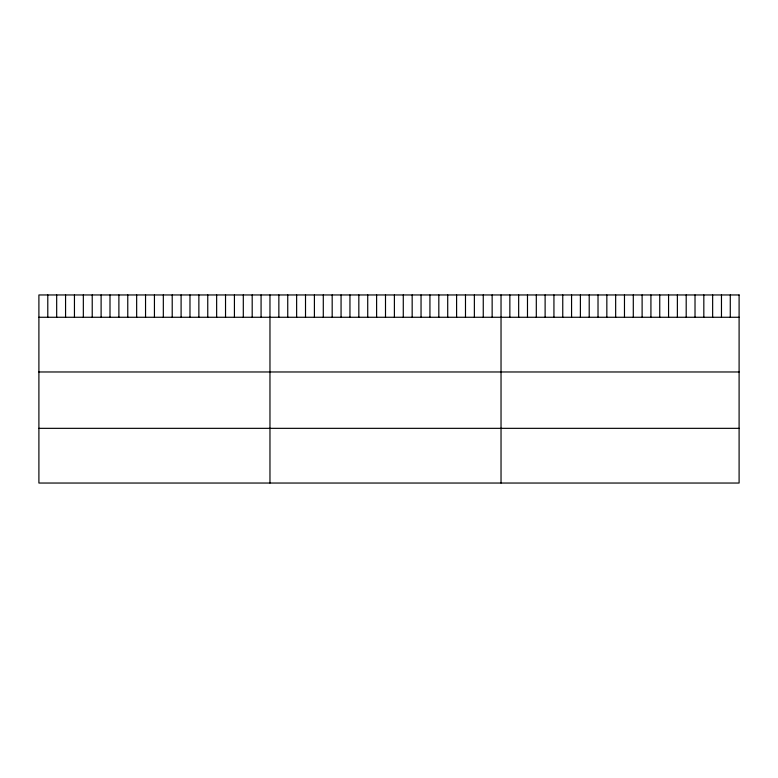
<?xml version="1.0" encoding="UTF-8"?>
<svg xmlns="http://www.w3.org/2000/svg" width="778" height="778" viewBox="0 0 778 778"><rect width="100%" height="100%" fill="white"/><g stroke="black" fill="none" stroke-linecap="round" stroke-linejoin="round"><path stroke-width="1.17" d="M38.9 317.268L739.1 317.268M38.9 371.972L739.1 371.972M38.9 428.338L739.1 428.338M730.279 294.959L730.279 317.268M721.469 294.959L721.469 317.268M712.648 294.959L712.648 317.268M703.827 294.959L703.827 317.268M695.017 294.959L695.017 317.268M686.196 294.959L686.196 317.268M677.375 294.959L677.375 317.268M668.565 294.959L668.565 317.268M659.744 294.959L659.744 317.268M650.923 294.959L650.923 317.268M642.113 294.959L642.113 317.268M633.292 294.959L633.292 317.268M624.471 294.959L624.471 317.268M615.661 294.959L615.661 317.268M606.84 294.959L606.84 317.268M598.019 294.959L598.019 317.268M589.209 294.959L589.209 317.268M580.388 294.959L580.388 317.268M571.567 294.959L571.567 317.268M562.757 294.959L562.757 317.268M553.936 294.959L553.936 317.268M545.115 294.959L545.115 317.268M536.305 294.959L536.305 317.268M527.484 294.959L527.484 317.268M518.663 294.959L518.663 317.268M509.853 294.959L509.853 317.268M501.032 294.959L501.032 483.041M492.143 294.959L492.143 317.268M483.255 294.959L483.255 317.268M474.366 294.959L474.366 317.268M465.487 294.959L465.487 317.268M456.598 294.959L456.598 317.268M447.71 294.959L447.71 317.268M438.821 294.959L438.821 317.268M429.933 294.959L429.933 317.268M421.044 294.959L421.044 317.268M412.165 294.959L412.165 317.268M403.276 294.959L403.276 317.268M394.388 294.959L394.388 317.268M385.499 294.959L385.499 317.268M376.61 294.959L376.61 317.268M367.722 294.959L367.722 317.268M358.833 294.959L358.833 317.268M349.954 294.959L349.954 317.268M341.065 294.959L341.065 317.268M332.177 294.959L332.177 317.268M323.288 294.959L323.288 317.268M314.4 294.959L314.4 317.268M305.511 294.959L305.511 317.268M296.632 294.959L296.632 317.268M287.743 294.959L287.743 317.268M278.855 294.959L278.855 317.268M269.966 294.959L269.966 483.041M261.077 294.959L261.077 317.268M252.189 294.959L252.189 317.268M243.3 294.959L243.3 317.268M234.421 294.959L234.421 317.268M225.532 294.959L225.532 317.268M216.644 294.959L216.644 317.268M207.755 294.959L207.755 317.268M198.867 294.959L198.867 317.268M189.978 294.959L189.978 317.268M181.099 294.959L181.099 317.268M172.21 294.959L172.21 317.268M163.322 294.959L163.322 317.268M154.433 294.959L154.433 317.268M145.544 294.959L145.544 317.268M136.656 294.959L136.656 317.268M127.767 294.959L127.767 317.268M118.888 294.959L118.888 317.268M109.999 294.959L109.999 317.268M101.111 294.959L101.111 317.268M92.222 294.959L92.222 317.268M83.334 294.959L83.334 317.268M74.445 294.959L74.445 317.268M65.566 294.959L65.566 317.268M56.677 294.959L56.677 317.268M47.789 294.959L47.789 317.268M739.1 294.959L38.9 294.959L38.9 483.041L739.1 483.041L739.1 294.959"/></g></svg>
